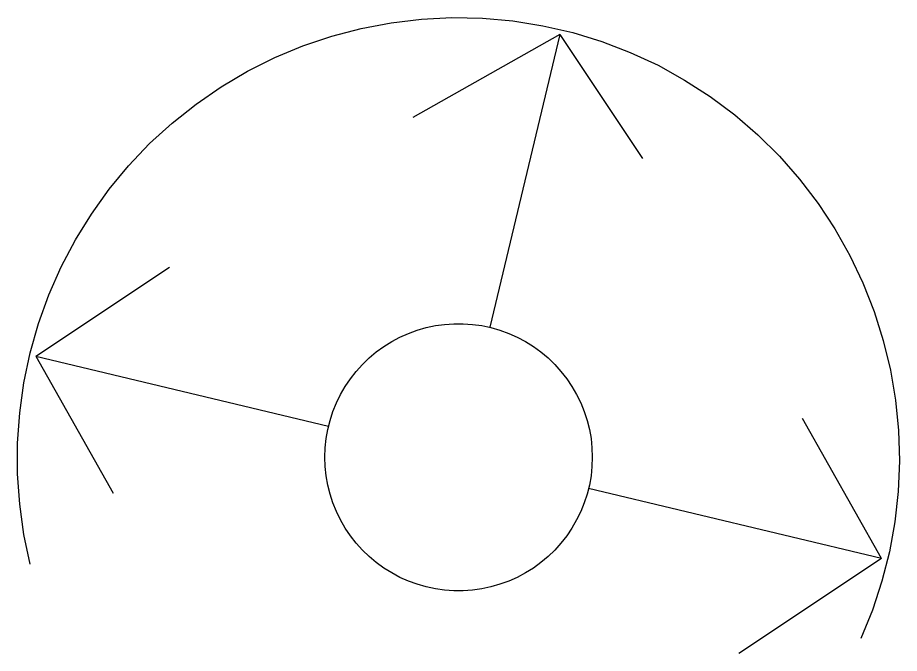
# Model space of a CAD drawing. Header units: inches. Extents: x 1390672 to 1398270, y 354915 to 360781.
# Drawn here: x 1393690.09 to 1393704.78, y 357429.65 to 357440.25 of the extents above; entities that cross this region are included whole.
import ezdxf

# ---------------------------------------------------------------- set-up
doc = ezdxf.new("R2010")
doc.units = ezdxf.units.IN
doc.header["$MEASUREMENT"] = 0

msp = doc.modelspace()

# ---------------------------------------------------------------- linework, layer by layer
for points in [[(1393690.304, 357431.14), (1393690.199, 357431.637), (1393690.129, 357432.14), (1393690.094, 357432.647), (1393690.094, 357433.155), (1393690.129, 357433.662), (1393690.199, 357434.165), (1393690.303, 357434.662), (1393690.442, 357435.151), (1393690.614, 357435.629), (1393690.819, 357436.094), (1393691.055, 357436.544), (1393691.322, 357436.976), (1393691.618, 357437.389), (1393691.942, 357437.781), (1393692.293, 357438.149), (1393692.668, 357438.492), (1393693.065, 357438.808), (1393693.484, 357439.096), (1393693.921, 357439.354), (1393694.376, 357439.582), (1393694.845, 357439.777), (1393695.326, 357439.94), (1393695.818, 357440.069), (1393696.317, 357440.163), (1393696.821, 357440.223), (1393697.329, 357440.248), (1393697.837, 357440.238), (1393698.343, 357440.193), (1393698.845, 357440.113), (1393699.34, 357439.998), (1393699.825, 357439.849), (1393700.3, 357439.668), (1393700.761, 357439.454), (1393701.205, 357439.208), (1393701.632, 357438.932), (1393702.039, 357438.628), (1393702.424, 357438.296), (1393702.785, 357437.938), (1393703.12, 357437.556), (1393703.428, 357437.152), (1393703.707, 357436.728), (1393703.957, 357436.285), (1393704.175, 357435.827), (1393704.361, 357435.354), (1393704.514, 357434.869), (1393704.633, 357434.375), (1393704.717, 357433.874), (1393704.767, 357433.368), (1393704.782, 357432.861), (1393704.761, 357432.353), (1393704.706, 357431.848), (1393704.615, 357431.348), (1393704.491, 357430.855), (1393704.332, 357430.373), (1393704.141, 357429.902)], [(1393699.126, 357439.965), (1393696.679, 357438.586)], [(1393699.126, 357439.965), (1393697.958, 357435.088)], [(1393699.126, 357439.965), (1393700.501, 357437.9)], [(1393690.397, 357434.609), (1393692.623, 357436.092)], [(1393699.666, 357432.923), (1393699.661, 357432.767), (1393699.645, 357432.613), (1393699.618, 357432.46), (1393699.58, 357432.309), (1393699.532, 357432.161), (1393699.474, 357432.017), (1393699.406, 357431.877), (1393699.328, 357431.743), (1393699.241, 357431.614), (1393699.145, 357431.491), (1393699.041, 357431.376), (1393698.929, 357431.268), (1393698.81, 357431.168), (1393698.685, 357431.076), (1393698.553, 357430.994), (1393698.416, 357430.921), (1393698.274, 357430.858), (1393698.128, 357430.805), (1393697.978, 357430.762), (1393697.826, 357430.73), (1393697.672, 357430.708), (1393697.517, 357430.697), (1393697.362, 357430.697), (1393697.207, 357430.708), (1393697.053, 357430.73), (1393696.901, 357430.762), (1393696.751, 357430.805), (1393696.605, 357430.858), (1393696.463, 357430.921), (1393696.326, 357430.994), (1393696.194, 357431.076), (1393696.068, 357431.168), (1393695.949, 357431.268), (1393695.838, 357431.376), (1393695.734, 357431.491), (1393695.638, 357431.614), (1393695.551, 357431.743), (1393695.473, 357431.877), (1393695.405, 357432.017), (1393695.347, 357432.161), (1393695.299, 357432.309), (1393695.261, 357432.46), (1393695.234, 357432.613), (1393695.218, 357432.767), (1393695.213, 357432.923), (1393695.218, 357433.078), (1393695.234, 357433.233), (1393695.261, 357433.386), (1393695.299, 357433.536), (1393695.347, 357433.684), (1393695.405, 357433.828), (1393695.473, 357433.968), (1393695.551, 357434.103), (1393695.638, 357434.232), (1393695.734, 357434.354), (1393695.838, 357434.47), (1393695.949, 357434.578), (1393696.068, 357434.677), (1393696.194, 357434.769), (1393696.326, 357434.851), (1393696.463, 357434.924), (1393696.605, 357434.987), (1393696.751, 357435.04), (1393696.901, 357435.083), (1393697.053, 357435.116), (1393697.207, 357435.137), (1393697.362, 357435.148), (1393697.517, 357435.148), (1393697.672, 357435.137), (1393697.826, 357435.116), (1393697.978, 357435.083), (1393698.128, 357435.04), (1393698.274, 357434.987), (1393698.416, 357434.924), (1393698.553, 357434.851), (1393698.685, 357434.769), (1393698.81, 357434.677), (1393698.929, 357434.578), (1393699.041, 357434.47), (1393699.145, 357434.354), (1393699.241, 357434.232), (1393699.328, 357434.103), (1393699.406, 357433.968), (1393699.474, 357433.828), (1393699.532, 357433.684), (1393699.58, 357433.536), (1393699.618, 357433.386), (1393699.645, 357433.233), (1393699.661, 357433.078), (1393699.666, 357432.923)], [(1393690.397, 357434.609), (1393695.274, 357433.441)], [(1393690.397, 357434.609), (1393691.685, 357432.323)], [(1393704.482, 357431.236), (1393703.166, 357433.571)], [(1393704.482, 357431.236), (1393699.605, 357432.404)], [(1393704.482, 357431.236), (1393702.107, 357429.655)]]:
    msp.add_lwpolyline(points)

doc.saveas('drawing.dxf')
